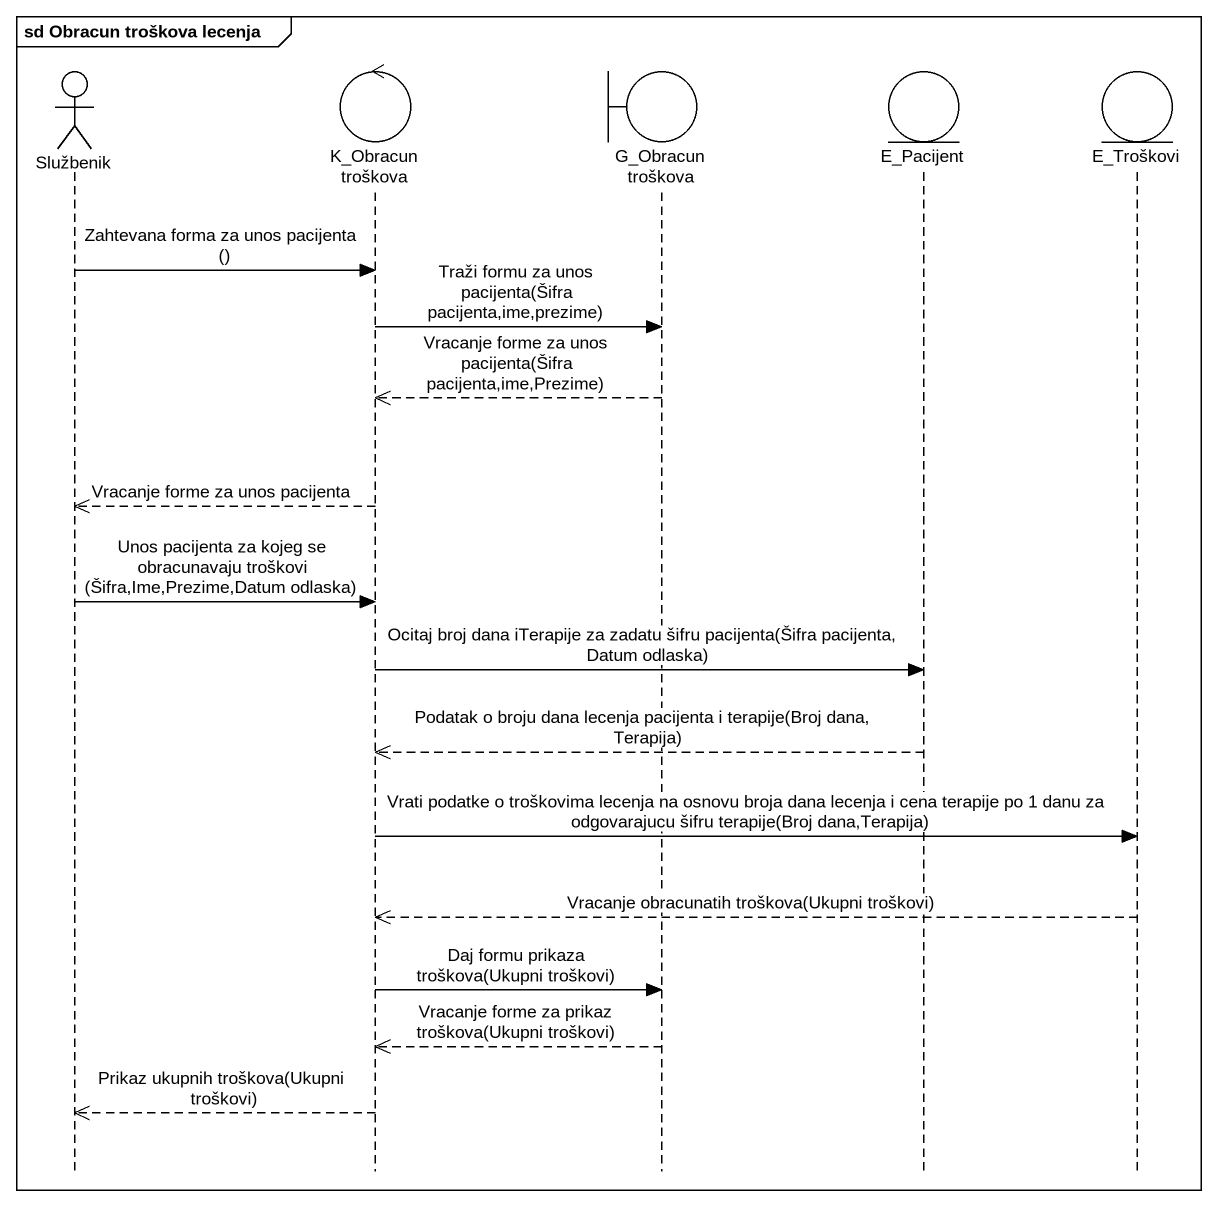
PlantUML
@startuml
mainframe sd Obracun troškova lecenja
hide footbox
actor Službenik
control "K_Obracun troškova" as K_Obracun_troškova
boundary "G_Obracun troškova" as G_Obracun_troškova
entity E_Pacijent
entity E_Troškovi

Službenik -> K_Obracun_troškova : Zahtevana forma za unos pacijenta ()
K_Obracun_troškova -> G_Obracun_troškova : Traži formu za unos pacijenta(Šifra pacijenta,ime,prezime)
G_Obracun_troškova -->> K_Obracun_troškova : Vracanje forme za unos pacijenta(Šifra pacijenta,ime,Prezime)
K_Obracun_troškova -->> Službenik : Vracanje forme za unos pacijenta
Službenik -> K_Obracun_troškova : Unos pacijenta za kojeg se obracunavaju troškovi (Šifra,Ime,Prezime,Datum odlaska)
K_Obracun_troškova -> E_Pacijent : Ocitaj broj dana iTerapije za zadatu šifru pacijenta(Šifra pacijenta, Datum odlaska)
E_Pacijent -->> K_Obracun_troškova : Podatak o broju dana lecenja pacijenta i terapije(Broj dana, Terapija)
K_Obracun_troškova -> E_Troškovi : Vrati podatke o troškovima lecenja na osnovu broja dana lecenja i cena terapije po 1 danu za odgovarajucu šifru terapije(Broj dana,Terapija)
E_Troškovi -->> K_Obracun_troškova : Vracanje obracunatih troškova(Ukupni troškovi)
K_Obracun_troškova -> G_Obracun_troškova : Daj formu prikaza troškova(Ukupni troškovi)
G_Obracun_troškova -->> K_Obracun_troškova : Vracanje forme za prikaz troškova(Ukupni troškovi)
K_Obracun_troškova -->> Službenik : Prikaz ukupnih troškova(Ukupni troškovi)
@enduml
